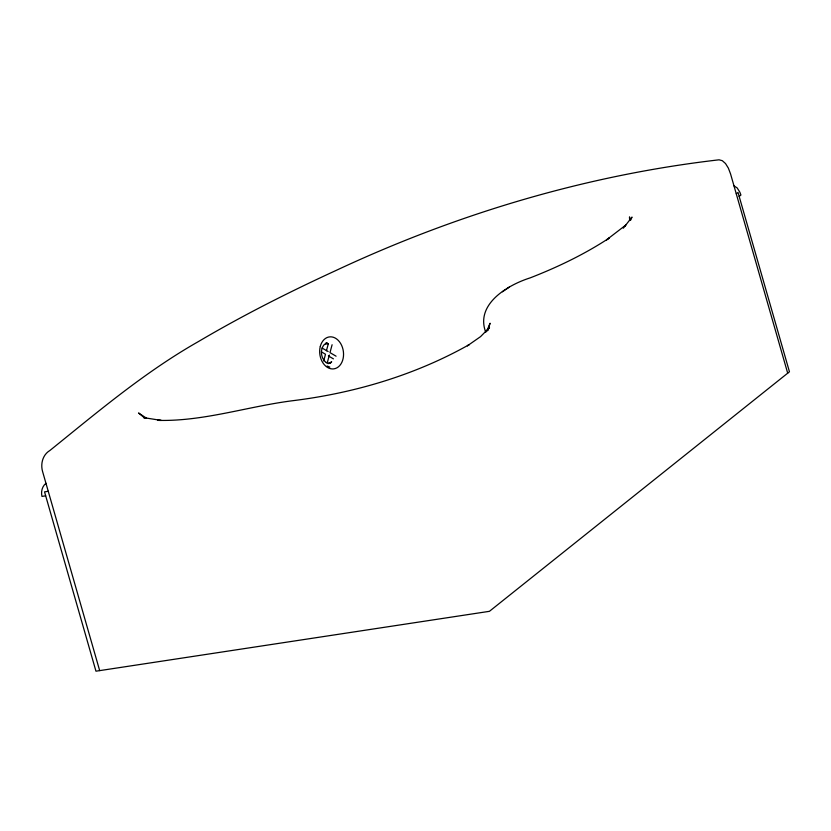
<?xml version="1.0" encoding="UTF-8"?>
<svg xmlns="http://www.w3.org/2000/svg" width="831" height="831" viewBox="0 0 831 831"><rect width="100%" height="100%" fill="white"/><g stroke="black" fill="none" stroke-linecap="round" stroke-linejoin="round"><path stroke-width="1.25" d="M487.942 330.499L490.072 323.217L486.571 331.517M323.685 361.018L325.492 354.245L321.441 351.877M326.438 350.724L328.255 343.951L325.316 343.494L327.321 343.203L324.132 344.699C319.644 349.934 320.932 359.023 326.676 362.825L326.261 362.555M329.346 355.034L327.227 362.939L330.167 363.396M332.099 344.74L329.99 352.635L336.077 356.187M630.729 220.049L632.007 217.078L624.902 226.167M623.323 228.193L625.857 225.024L606.485 239.92L609.352 237.967C584.588 254.244 557.726 267.146 530.147 277.886C507.783 284.95 474.968 304.219 485.782 332.338M486.873 330.831L489.511 327.559L480.547 336.638L467.365 345.841L469.068 344.709C415.593 374.833 355.533 392.72 294.797 400.449C248.885 405.964 204.208 421.629 157.578 420.372L161.224 420.413L143.628 417.619L145.591 418.253M45.965 483.32C42.09 486.374 40.844 491.734 41.965 496.408L45.684 495.837M330.104 363.376L331.683 361.817L328.162 363.677M736.276 193.852L738.032 192.449L789.45 371.779L489.428 611.325L95.96 671.188L44.542 491.859L48.25 491.287M739.175 196.438L740.92 195.036L739.87 192.221L737.128 187.879L733.991 185.884M502.433 291.785L505.404 289.749M506.443 289.053L509.258 287.142M327.123 366.035L329.834 367.105M326.303 342.746L328.245 343.805M322.054 348.012L328.141 351.565M328.359 355.917L333.428 358.867M146.547 418.242L138.548 412.976L143.514 417.1M787.695 373.181L730.563 173.928L728.361 168.111L725.525 163.551L722.316 160.695L719.064 159.812C586.572 175.112 457.31 213.744 336.628 270.189C289.51 291.858 243.109 315.188 198.432 341.562C144.833 371.976 97.715 411.927 49.933 450.464C42.786 454.65 40.387 463.677 42.537 471.364L99.678 670.617M629.971 220.122L629.514 216.891L629.618 220.495M320.319 346.319A16.121 11.842 81.9 0 0 333.854 368.86A16.121 11.842 81.9 0 0 340.648 343.494A16.121 11.842 81.9 0 0 320.319 346.319"/></g></svg>
